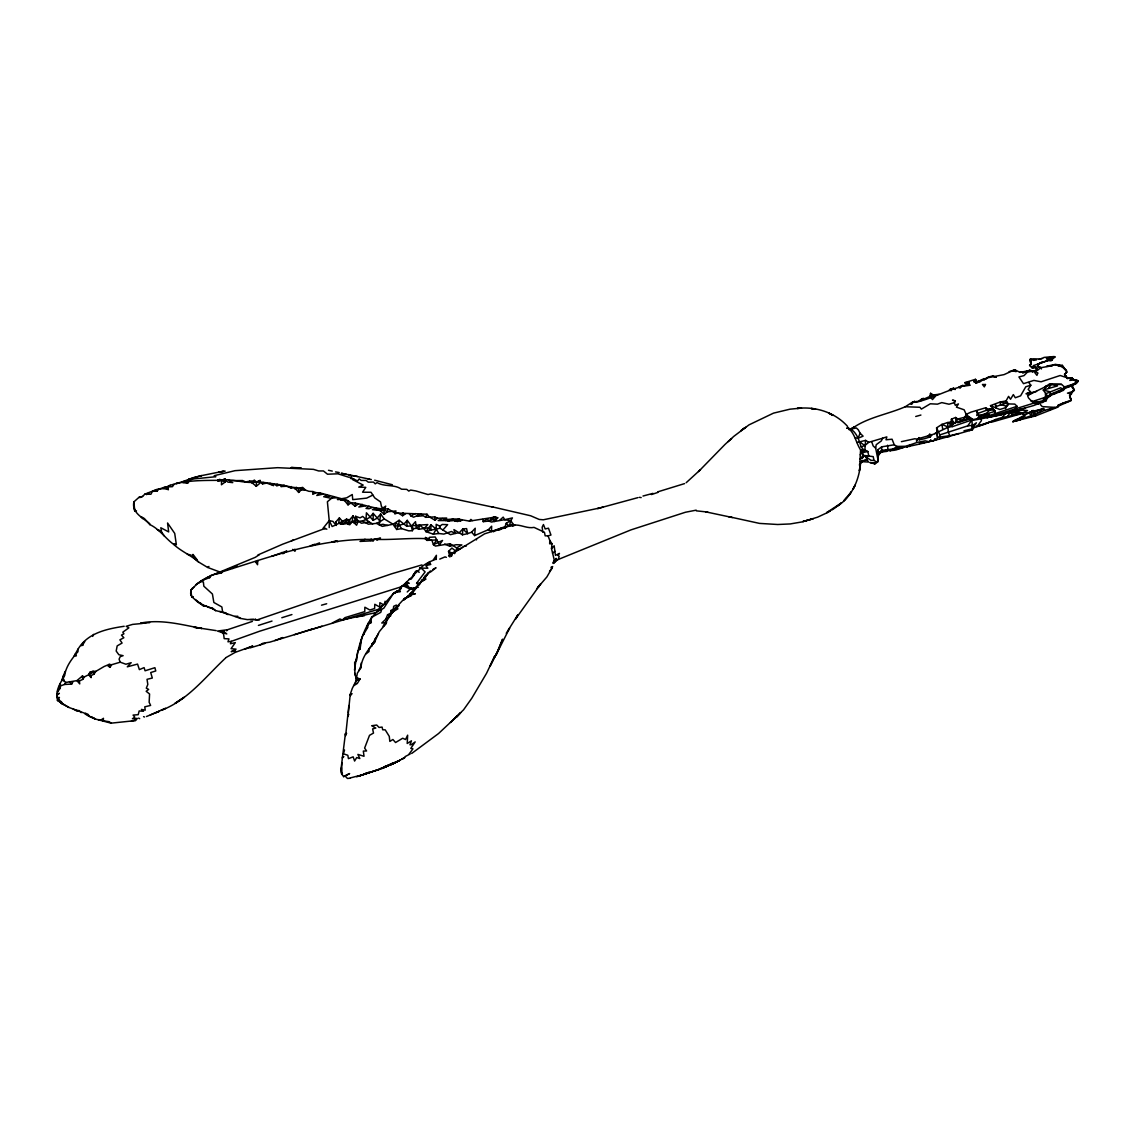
<?xml version="1.0" encoding="UTF-8"?>
<svg xmlns="http://www.w3.org/2000/svg" width="1135" height="1135" viewBox="0 0 1135 1135"><rect width="100%" height="100%" fill="white"/><g stroke="black" fill="none" stroke-linecap="round" stroke-linejoin="round"><path stroke-width="1.5" d="M482.687 519.433L483.24 521.646L488.901 521.064L491.455 522.043L494.505 521.462L497.74 517.801L494.449 517.191L469.464 521.121L462.101 519.816L460.654 520.851L458.54 520.185L448.212 521.05L445.53 520.554L446.679 518.028L437.542 518.241L434.932 520.199L429.285 516.865L427.001 514.226L394.796 512.963L388.042 508.835C375.359 509.771 363.853 503.926 351.481 502.677L348.019 504.862L348.019 500.734L345.139 499.542L337.421 499.485L346.757 497.797L352.261 494.519L352.744 499.627L366.662 498.123L372.876 495.073M1046.583 366.406L1052.344 365.725L1041.079 367.655L1037.489 370.194L1027.43 372.124L1024.011 375.614L1018.918 376.948L1023.5 383.673L1033.9 380.409L1041.107 381.786L1060.161 375.501L1067.184 377.756L1071.695 377.912L1074.859 380.58L1078.25 381.133L1076.278 383.105L1064.531 386.936L1063.396 390.355L1047.846 396.484L1043.249 390.043L1049.691 391.717L1050.641 395.746L1046.257 398.839L1046.044 400.825L1033.219 405.677L997.622 415.594L976.923 419.609L973.475 420.12L965.048 417.127L957.798 419.028L955.67 417.467L951.4 419.184L950.633 425.015L952.634 426.561L971.943 419.936L972.496 429.768C942.617 438.167 912.909 447.445 881.867 450.297L878.533 454.028L877.695 461.917L874.744 462.796L874.943 463.874L877.695 461.917L877.951 449.659L881.682 446.835L894.267 444.792L899.473 447.942L898.225 449.176C891.798 452.085 883.867 448.566 878.603 454.071L877.795 458.753L875.653 448.155L876.22 444.693L881.299 440.933L882.633 438.209L886.846 436.876L886.009 439.784L892.067 439.217L894.267 444.792M430.945 524.781L425.923 531.634L433.357 534.174L436.223 529.151L436.166 524.313L439.784 526.186L440.011 528.201L450.439 534.67L455.263 533.45L453.929 529.619L462.442 534.798L467.663 533.649L466.599 528.612L462.825 528.938L459.349 532.655L455.263 533.45L451.418 531.492L443.842 534.088L438.805 533.493L436.223 529.151L430.945 524.781L430.889 530.159L425.923 531.634L424.079 528.626L419.468 525.079L406.77 526.299L399.137 520.27L393.05 524.242L382.311 526.37L376.465 523.377L368.364 524.186L362.391 521.036L358.206 521.263L354.546 523.263L352.077 521.632L347.807 524.2L349.779 524.753L352.077 521.632L353.07 515.886L355.681 519.802L361.498 523.221L369.258 522.001L372.72 523.944M354.489 670.104C357.709 648 363.498 622.888 381.005 607.48L394.583 592.328L400.385 591.59L397.165 590.838L394.597 593.421L400.612 588.966L400.627 586.965L406.146 583.404L409.238 583.291L406.543 582.071L400.541 587.93L398.811 591.264L400.612 588.966L400.627 586.965M134.427 720.228L135.562 720.583L111.088 723.165L95.241 718.98L88.998 716.242L88.317 714.568L68.895 707.431L61.333 703.473L61.347 701.799C51.572 695.698 60.566 682.717 64.695 675.453C65.844 666.6 71.888 658.74 77.563 652.086L78.173 648.922C87.962 632.848 106.846 628.889 124.169 626.279M500.351 528.584L496.194 530.4L501.032 529.236L496.194 530.4L500.351 528.584L505.543 528.03L500.351 528.754L509.799 525.817L514.779 525.221L512.268 526.328M483.24 521.646L487.468 518.823L488.901 521.064L497.74 517.801L494.292 516.78L492.207 517.929L494.505 521.462L504.678 519.688L510.736 520.653L513.857 525.122C520.695 524.313 527.137 528.839 534.046 527.392L544.445 532.258L545.183 535.833L548.049 535.848L549.751 540.331L549.68 543.793L551.993 543.764L551.511 548.645L554.164 559.64L553.171 562.96L556.122 558.349L554.15 562.591L558.477 559.002L559.172 556.235L557.739 555.356L559.47 553.369L555.441 555.384L554.164 545.793L551.511 548.645M355.51 683.355L357.369 673.126L360.958 667.692C361.54 657.889 368.62 649.021 374.706 641.786L379.246 631.741L385.957 623.555L386.936 619.185L392.682 611.921L397.832 608.885L397.222 606.728L398.101 605.352L404.571 598.358L410.941 595.747L409.849 594.499L414.091 589.136L420.745 582.156L425.696 579.091L424.277 577.417L424.873 576.14L430.52 571.047L425.738 576.41M384.978 604.175L385.049 601.238M361.242 662.968L360.958 667.692M1078.25 381.133L1076.051 383.701L1068.12 387.205L1064.531 386.936C1060.218 392.114 1052.358 391.717 1047.846 396.484L1046.044 400.825L1045.392 393.859L1060.757 387.759L1063.396 390.355L1064.531 386.936L1061.466 384.368L1049.166 384.297L1045.094 386.695L1044.583 388.738M284.232 485.326L280.856 486.56L287.382 486.22L294.575 487.596L298.647 492.434L298.775 488.447L296.419 487.468L291.099 488.036L284.232 485.326L258.468 481.68C246.692 484.276 235.215 479.339 223.496 479.75L218.19 481.169L217.707 480.36C200.952 480.431 183.813 480.318 167.994 486.064L168.335 489.582L163.695 488.561L157.183 489.284L144.798 494.179L142.599 496.421L138.881 497.414L133.902 501.854C131.376 512.736 143.053 517.844 149.891 523.859L149.763 524.569C159.567 529.08 165.185 538.217 173.683 544.417C181.174 551.383 191.077 555.37 198.54 561.981L207.591 567.429L221.495 572.607M512.609 523.916L509.374 526.243L505.032 526.697L491.483 531.464L491.639 526.2L488.348 529.719L474.629 535.564L471.592 532.202L467.663 533.649L462.825 528.938L462.442 534.798M348.388 712.596L350.218 694.45L352.276 688.406L356.163 680.674L360.05 678.943L356.589 677.68M877.043 462.2L874.021 460.427L873.212 456.639L863.04 455.319L860.443 458.895L862.969 457.377L862.728 452.567C856.074 445.544 856.06 434.478 848.313 428.235L846.696 428.122C855.634 428.831 858.897 439.585 861.082 446.821L864.005 450.226L860.287 454.823L859.947 461.661L866.885 459.562L868.587 462.058L862.118 461.661L859.635 463.35M387.56 525.477L382.921 524.271L379.303 524.994L380.636 513.999L376.933 518.269L373.16 520.341L366.421 512.793L366.023 519.461L369.258 522.001M249.7 481.155L251.871 481.268L251.942 482.659L256.269 486.305L256.453 481.964L254.24 480.034L251.942 482.659L249.7 481.155L245.586 481.921L242.578 480.531L232.519 480.602M436.209 559.484L436.393 555.299L433.386 559.796M440.011 528.201L430.889 530.159L428.165 527.832L418.801 529.279L416.431 528.257L413.466 528.74L412.374 530.698L408.799 530.854L401.606 528.626L396.654 529.477L393.05 524.242L384.24 518.908L380.338 521.462L373.145 513.361L369.868 517.305L366.023 519.461L362.718 516.425L360.05 517.886L355.666 516.312L355.681 519.802L349.623 523.348L342.642 521.561L339.379 517.915L335.917 521.845L335.79 524.938L346.487 519.177L349.509 519.915L353.07 515.886M57.601 700.621L59.417 697.472L57.19 697.755L56.906 694.35L57.601 700.621L68.895 707.431M358.291 503.983L355.212 506.238L355.397 502.762M296.419 487.468L294.717 488.859L300.42 488.348L308.89 491.299L312.919 491.54L312.763 494.378L316.098 492.675L319.73 492.845L340.826 498.506L343.905 499.74L348.019 504.862M399.137 520.27L398.867 524.739L396.654 529.477M348.856 705.516L345.65 735.65L345.239 733.834L346.643 733.394L345.366 733.99L340.968 769.516L341.678 774.042L343.664 776.638L349.509 773.602L343.664 776.638M860.287 454.823L860.585 449.928L864.005 450.226M387.56 614.83L390.468 616.277L390.993 610.502L396.243 607.566L396.399 605.068L393.646 606.289L393.192 611.708L387.56 614.83L385.772 619.213L381.771 623.016L386.624 622.661M191.02 591.973L191.772 597.01L193.319 596.967C189.318 596.967 190.112 588.483 193.716 587.306C200.086 580.226 209.337 575.956 218.275 572.82L217.296 573.076L255.304 557.328L259.135 554.802L258.042 554.901L282.643 544.204L325.49 528.257M256.269 486.305L259.489 483.595L259.631 482.247L262.639 483.851L266.768 483.127L273.407 485.525L273.521 483.936L276.855 485.695L280.288 485M934.914 440.181L934.985 439.004L936.418 439.671L937.524 437.358L936.588 427.852L941.894 424.391L947.626 422.56L953.074 421.539L950.548 424.263L947.626 422.56L948.335 432.336L949.811 435.712L958.961 433.499M406.77 526.299L407.238 520.341L413.466 528.74M474.629 535.564L475.224 528.229L471.592 532.202M378.409 633.571L374.89 639.544L374.706 641.786L369.003 649.007L369.031 651.504L366.123 653.803M60.226 688.307L60.51 684.944L57.502 691.868L60.226 688.307L59.772 683.781M111.088 723.165L109.173 721.69L103.228 720.824L103.455 718.313L101.185 719.845L98.234 719.647M370.961 618.944L371.315 622.491L368.308 624.222L367.541 627.627L362.264 636.749L360.405 643.531M414.02 573.927L412.629 576.126L415.637 571.501L418.772 570.323C422.248 564.748 430.023 561.555 436.152 559.087M444.537 544.091L449.758 546.219L450.042 543.708L435.429 546.077L433.414 544.658L431.953 540.43L425.568 537.508L425.029 538.614C408.302 537.919 391.093 540.118 374.266 539.309L373.699 539.48C324.922 538.089 278.302 554.022 232.859 568.422L210.259 575.743M916.044 402.258L914.384 401.464L916.044 402.258C931.651 398.64 945.455 390.837 960.834 386.794L958.834 387.333L960.139 388.142L960.834 386.794M339.379 517.915L338.741 523.221L341.252 524.242L349.623 523.348L349.509 519.915L349.154 522.753L346.487 519.177L345.948 522.88L341.252 524.242L342.642 521.561M354.844 673.325L356.745 679.794L354.943 674.119L354.673 662.315L356.56 660.088L357.865 651.05L360.065 648.993L361.427 639.615M368.237 624.704L371.783 616.674M291.099 488.036L291.312 486.56M376.536 508.026L372.436 509.672L379.856 510.424L382.268 508.622L387.248 511.814L396.002 510.934L394.909 513.971L397.803 512.765L402.627 515.73L403.053 512.765M863.04 455.319L865.92 456.894L868.729 455.844L867.849 451.517L862.728 452.567L864.856 449.957L865.579 440.38L868.828 442.281L882.633 438.209M1023.018 416.744L1012.746 421.638L1035.588 415.921L1057.65 407.224L1058.458 405.99L1071.199 400.598L1070.021 396.172L1071.88 391.83L1074.277 389.958L1072.305 386.283L1071.781 386.922L1074.419 390.355L1071.88 391.83M476.43 539.905L476.601 538.813L484.617 533.819L496.293 530.13L493.314 531.804M418.801 529.279L419.468 525.079L427.81 524.569L424.079 528.626M860.514 463.733C859.025 480.516 851.661 497.116 837.034 506.394L841.191 503.032L826.748 512.58L830.55 510.594L828.309 512.197L817.583 517.177L802.09 521.916L790.187 523.944L777.674 524.498L759.556 523.405L728.84 516.695L732.345 517.574M374.522 613.723L377.643 611.467L377.856 610.162M995.892 420.432L995.877 419.34L991.352 422.234L1016.549 415.07L1016.903 411.565L1022.522 412.913L1024.607 416.219L1022.522 412.913L1027.501 410.572L1020.89 409.948L1016.903 411.565L1010.859 411.962L1007.142 416.729C996.119 417.41 987.266 424.916 976.412 426.419L991.564 421.44L972.865 428.179L976.412 422.787L972.652 425.355L967.772 425.852L939.823 434.904L939.51 438.876M1052.273 358.859L1054.628 356.731L1051.436 360.49L1052.344 358.518L1054.784 357.142L1054.302 356.532L1043.987 357.411C1039.774 361.597 1026.026 354.758 1031.289 364.193L1029.615 365.413L1032.197 367.868L1038.028 366.832L1041.079 367.655L1041.433 368.96M420.092 583.503L424.277 577.417M451.517 556.377L452.113 553.071L458.824 549.283L450.042 543.708M1070.021 396.172L1069.567 395.604L1070.858 399.477L1069.567 395.604L1074.277 389.958M276.855 485.695L277.153 484.106M968.042 418.474L967.843 419.482L957.543 422.646L968.042 418.474L968.921 416.744L966.169 414.346L964.14 409.792L956.422 407.139L958.437 403.918L955.301 405.28L954.28 402.641L955.301 400.825L952.478 400.13L955.329 401.066L954.28 402.641L949.03 404.216L941.795 402.599L937.425 404.159L930.331 403.79L921.379 409.111L919.946 407.266L905.276 406.741C887.84 414.346 867.395 417.368 852.144 428.477L853.336 428.165M191.049 589.633L191.063 595.038M429.853 561.555L429.399 563.584L428.817 562.492L426.774 565.06M881.682 446.835L881.526 451.801L878.334 455.206M424.901 577.304L424.533 578.893L428.377 572.551M1033.517 366.165L1032.197 367.868L1033.559 365.569L1037.787 369.244L1032.637 371.783L1029.743 370.563L1019.925 372.337L1014.775 369.726L1004.035 374.621L988.656 377.6M1047.052 366.165L1055.309 364.392L1062.36 365.371L1062.36 367.116L1066.432 370.521L1066.829 372.152L1064.602 374.437L1067.269 378.508L1071.695 377.912L1076.704 381.857L1072.277 384.864M930.388 441.331L930.657 440.181L932.8 441.075M226.007 657.562L235.2 652.37L235.555 650.894L231.2 651.646L236.052 649.149L231.058 648.681L235.314 642.623L230.405 643.758L231.285 641.36L259.433 631.287L401.62 586.696M510.736 520.653L509.374 526.243L506.281 523.207L510.736 520.653L512.424 517.915L504.678 519.688L503.188 517.12L499.698 520.284M81.181 712.666L79.095 710.538L76.159 710.553L73.165 709.034M909.617 446.552L910.029 444.906L917.137 442.423L925.209 440.848L929.281 441.728L930.657 440.181M393.618 593.108L383.829 608.176L377.643 611.467M919.322 400.57L923.138 398.342L925.89 399.165L923.578 398.683L921.053 399.477L920.669 400.995L912.696 401.989L905.276 406.741M388.042 508.835L387.248 511.814L384.197 514.311L379.856 510.424L379.473 508.863L376.437 509.658M404.571 598.358L403.847 599.847L413.452 591.718L416.815 587.235L418.418 587.192M65.078 671.48L61.914 679.865L65.986 682.419L76.925 680.631L82.344 676.034L84.416 676.886L91.878 673.112L93.013 671.267L95.865 671.352L104.079 666.529L109.187 664.372L111.57 664.741L120.225 662.187L125.914 664.23L131.178 662.698L127.29 666.827L137.562 664.088L139.378 669.622L144.102 667.621L145.067 670.785L154.899 667.692L155.765 670.955L150.714 672.544L152.317 678.035L147.025 679.326L147.82 684.433L146.302 688.207L148.671 689.399L146.174 691.3L149.579 693.982L149.139 702.281L150.629 705.417L144.769 706.835L145.223 710.169L141.435 709.432L143.478 711.262L139.179 710.95L138.2 714.695L133.093 715.093L134.767 717.121L132.412 718.753L137.221 718.398L136.285 719.789L131.305 721.236M75.123 654.143L76.414 655.803L74.002 656.243L78.173 648.922M371.769 646.297L372.479 643.417L371.996 644.354L374.706 641.786L371.996 644.354M458.54 520.185L458.88 519.064L462.101 519.816M454.653 553.653L457.05 547.666L461.874 544.913L456.1 544.715L449.758 546.219M381.53 609.949L380.778 612.318L371.854 617.213M355.681 519.802L354.546 523.263L356.589 525.221L358.206 521.263L355.666 516.312M357.468 776.085L350.289 777.929M496.421 654.228L494.08 657.803L497.357 652.157L490.107 666.075M859.323 464.967L862.586 460.342L860.131 463.818M505.032 526.697L506.281 523.207M384.197 514.311L384.041 510.424L385.73 506.111L382.268 508.622M221.992 571.657L221.552 572.834L215.366 574.267M951.4 419.184L953.074 421.539L951.47 423.497L962.707 420.319L965.048 417.127L968.921 416.744L973.234 419.609L977.207 418.659L980.229 415.793L995.239 411.267L990.486 405.635L1000.247 402.003L1006.064 400.925L1008.405 403.932L1006.575 406.273M1042.327 361.795L1037.674 364.349L1052.344 358.518L1051.705 360.391L1047.733 360.66L1033.559 365.569M1047.733 360.66L1046.3 357.922L1054.784 357.142M1076.278 383.105L1063.708 389.149M358.901 670.629L361.001 665.734M855.152 437.869L858.103 438.252L860.089 433.201L858.259 429.768L856.343 427.952L850.952 429.129L848.313 428.235M965.048 417.127L966.169 414.346L971.063 412.104L985.691 407.777L988.855 409.551L993.011 409.295L995.097 412.615M393.987 610.871L391.986 612.801L397.222 606.728M985.322 384.581L984.357 386.907L982.47 384.495L985.606 384.495M373.699 539.48L373.174 540.771L360.008 541.423L365.115 539.267M383.247 625.896L388.837 617.355M403.734 585.036L411.14 588.157L407.21 591.973M1057.65 407.224L1058.345 404.996L1071.142 400.102L1070.773 398.726L1071.142 400.102M262.639 483.851L263.263 482.432M370.507 540.515L371.117 539.097L373.174 540.771L374.266 539.309L380.523 538.075L376.891 540.161M497.329 652.256L502.606 639.175L496.293 654.427L509.587 628.166L508.281 630.422M409.21 513.673L410.842 515.914L413.622 517.205L420.943 514.098L425.625 517.333L427.001 514.226M982.101 380.324L974.327 382.098L975.916 379.927L973.716 380.92L976.27 383.261L989.082 376.834L992.472 376.04L996.232 377.246L992.472 376.04M347.636 716.809L348.786 714.284L347.778 714.795M551.695 568.621L552.646 566.549L551.028 567.287L551.695 568.621L549.496 571.359M257.673 560.534L257.56 564.733L255.361 561.555L256.978 562.052L257.886 560.591M1005.738 408.699L1005.624 405.99L1000.432 404.401L1000.247 402.003L1008.405 403.932L1014.789 404.088L1017.045 406.302L986.953 416.361L987.095 417.609L1033.531 403.237L1034.694 400.754L1047.846 396.484L1046.257 398.839M90.02 672.317L88.757 674.899L91.126 677.623L90.814 675.722L88.757 674.899L89.892 672.161L93.013 671.267L93.95 674.176L90.814 675.722M976.724 415.481L977.916 413.424L989.578 409.153M551.894 568.28L546.857 576.977L536.628 588.81M373.245 642.793L375.359 638.622M298.647 492.434L302.25 488.901M931.892 434.776L930.388 436.819L924.954 438.592L919.563 439.77L917.364 439.231L916.413 441.089L918.924 437.656L920.613 438.025L928.317 435.783L929.593 434.308L931.892 434.776L937.297 432.747M418.162 514.339L417.127 516.34L422.334 515.829M1007.142 416.729L1011.952 415.523L1013.683 412.175L1016.378 413.566L1029.232 412.572L1033.347 410.459L1019.854 417.765M415.297 573.303L417.169 571.217L419.241 572.281M515.503 619.313L517.787 614.929L506.253 633.316M195.589 584.865L202.754 580.084L209.705 577.658L210.755 575.7M414.232 575.218L415.637 571.501L417.127 570.919L415.495 572.849M1017.045 406.302L1015.541 409.068L1005.383 413.693L987.095 417.609M419.964 583.404L421.936 579.801M61.106 685.696L64.468 684.462L71.675 684.093L72.966 681.78M554.15 562.591L554.76 561.527L553.213 563.485L556.76 559.796M110.109 667.281L109.187 664.372L108.123 666.117L110.109 667.281L111.57 664.741M932.856 395.774L930.501 393.448L932.005 396.044L930.941 397.576L932.488 399.577L935.268 396.399L932.856 395.774L933.311 394.98L939.056 394.256M251.942 482.659L252.594 481.538L256.453 481.964L260.241 480.332L258.468 481.68M417.623 585.802L416.318 588.058L416.815 587.235L410.629 589.349L402.982 585.703L408.174 586.213L406.146 583.404L406.543 582.071L414.161 575.019L411.154 579.12L409.253 579.034M387.929 618.816L392.682 611.921L391.986 612.801M919.407 443.856L919.988 442.863L924.699 442.565M912.937 402.301L911.731 404.315L910.781 403.961L914.384 401.464M515.943 618.476L540.643 583.972L537.962 587.476L538.884 586.568M360.05 678.943L357.312 683.469L353.779 685.653M400.541 587.93L401.52 586.313M974.327 382.098L975.447 379.317L964.778 382.679L968.935 382.424L968.027 383.885L963.189 386.24L962.608 385.489L960.366 386.198M489.994 666.188L494.576 656.512L486.532 673.31L471.805 698.224L463.562 709.815L450.453 722.484L456.171 717.164M1028.707 382.495L1030.821 385.205L1028.168 389.418L1030.537 391.788L1026.012 393.802L1036.553 391.447M1057.593 406.727L1044.626 410.317L1043.803 408.373L1042.058 409.082L1039.93 412.36L1035.503 414.318L1013.144 421.709M226.745 630.805L227.44 629.755L252.381 621.398M849.079 495.229L851.293 491.852L843.787 500.861L846.88 497.47M63.063 676.446L64.184 674.729L63.106 678.304L64.383 680.603M1008.405 403.932L1005.411 407.735L999.793 409.508L990.486 405.635M79.322 681L79.748 683.908L76.925 680.631L79.322 681L82.742 679.383L84.416 676.886M1032.055 392.852L1027.615 395.448L1028.438 397.86L1033.531 403.237L1042.753 400.712L1045.307 396.895M93.95 674.176L95.865 671.352M1047.846 396.484L1046.215 398.882L1042.753 400.712M174.038 484.375L172.421 486.688L165.057 486.972L158.574 489.313L157.212 491.072L152.43 491.398L150.898 494.25L144.798 494.179M380.012 608.204L381.672 605.849M967.772 425.852L971.943 419.936M333.562 496.633L327.391 501.727L329.221 520.653L323.12 528.215L326.852 529.18M92.687 636.394L93.609 634.366M420.291 583.362L418.758 585.348L416.602 583.248L425.114 571.927L421.979 568.819L419.936 568.011L419.652 568.947L419.652 568.096L427.838 568.209L425.838 565.641L430.832 564.407L428.817 562.492M977.121 426.462L981.406 420.659L980.995 415.183L986.216 413.353L991.238 408.742M64.468 684.462L65.986 682.419M1036.482 359.866L1033.715 360.363L1030.438 359.114L1031.289 364.193M1038.284 366.491L1037.745 363.995L1038.284 366.491L1041.079 367.655M1012.746 421.638L1023.33 416.715M1048.47 388.213L1051.379 384.339L1057.522 385.9L1043.249 390.043M933.637 440.806L934.985 439.004M1071.695 377.912L1069.794 380.424L1074.774 379.828L1077.895 380.679L1074.774 379.828M182.99 482.786L187.814 482.971L189.176 481.212M222.573 571.515L221.552 572.834L219.722 572.281M379.147 609.835L381.005 607.48M951.442 423.256L956.777 422.248L955.67 417.467L957.372 421.823L952.066 424.263L951.47 423.497L953.074 421.539M88.998 716.242L85.778 713.291L85.026 713.958L87.622 715.405L88.317 714.568M469.464 521.121L470.897 519.404L472.217 520.624M881.867 450.297L878.603 454.071L877.951 449.659M1045.378 387.829L1046.967 385.999L1045.094 386.695M407.238 520.341L404.046 523.973L394.597 526.413L395.76 523.249L398.867 524.739L401.606 528.626M383.389 626.477L385.957 623.555L385.29 623.072M442.778 530.13L447.63 524.654L442.239 524.469L439.784 526.186M849.079 429.711L854.598 426.76L852.144 428.477M1032.169 367.612L1035.475 367.371L1032.169 367.612L1029.587 365.158L1031.233 363.697L1030.169 359.199M147.366 493.682L146.514 494.619L149.04 492.76M1027.615 395.448L1046.967 385.999M409.565 595.492L412.927 591.803M60.51 684.944L58.935 686.647L59.105 687.98M1062.544 388.865L1059.522 392.128L1059.452 390.511L1055.309 393.448L1050.641 394.029M225.61 658.002C205.364 676.871 187.942 700.338 161.099 710.382L165.497 708.353L150.246 714.965M390.327 614.943L391.547 613.638M175.514 544.289L174.648 545.197L174.109 543.878L176.365 544.743L174.719 533.407L167.569 522.994L168.661 531.904L160.829 527.775L161.624 532.202L164.405 536.089M1006.248 412.36L1001.24 418.758M419.468 525.079L416.431 528.257L415.495 521.674L411.338 526.314L412.374 530.698M457.433 715.816L438.536 733.55L411.665 753.484M219.197 479.807L221.623 480.445L217.707 480.36L219.693 479.31L225.141 482.034L221.439 484.773L221.623 480.445L225.283 478.658L223.496 479.75L225.141 482.034L224.829 480.119L227.993 482.12L232.746 482.616L228.433 480.048M449.9 557.015L448.509 551.397L451.914 548.035L455.915 551.298M686.178 482.716L700.465 469.663L698.522 471.564L724.995 444.452L733.778 436.379L749.001 424.873L773.488 413.14L789.96 409.182L801.523 408.103L797.252 408.416C815.668 406.259 835.119 412.416 847.618 426.462M193.716 587.306L191.162 589.774L192.226 588.923M488.901 521.064L492.207 517.929M409.494 595.279L406.117 597.819L409.849 594.499L415.353 593.761L410.459 595.109L403.847 599.847M375.387 612.73L342.543 619.866M476.601 538.813L448.609 555.994L451.787 555.114M1006.546 406.032L1008.192 404.528L1006.064 400.925L1008.589 396.356L1010.519 399.265L1013.328 394.597L1015.3 397.761L1020.606 395.831L1025.77 386.794L1030.821 385.205M319.73 492.845L316.793 495.498L323.021 494.136M195.433 477.168L201.505 475.579L188.623 479.268L191.418 479.069M1067.269 378.508L1064.573 374.181L1066.829 372.152L1062.36 365.371M430.747 571.884L436.01 567.741L432.747 569.586M730.827 439.273L731.578 438.607L728.06 441.699M163.695 488.561L165.653 486.872L168.335 489.582M972.865 428.179L973.716 427.455M950.406 389.135L949.158 390.185L951.4 390.624L950.406 389.135L953.499 388.17L955.046 389.475L953.499 388.17M342.245 757.981L343.82 756.662L342.415 757.102M445.53 520.554L438.195 520.568L442.352 518.567L445.317 519.66L453.035 518.993L454.61 520.738L457.519 521.533L461.817 519.901M861.082 446.821L864.827 445.573L868.828 442.281M934.672 433.641L948.335 427.129L952.634 426.561M362.221 504.323L358.83 507.047L365.541 505.869M57.09 695.046L59.332 693.272L56.821 694.492M552.504 553.128L554.887 551.255M743.127 429.016L740.871 430.747L745.638 427.327L743.127 429.016L744.532 428.065M984.144 378.579L978.711 381.218L980.072 381.871M906.964 447.19L910.029 444.906L905.319 446.268L897.189 446.438L890.181 450.95M84.77 641.587L81.167 645.631L83.096 645.219L82.798 643.063L84.387 642.594M369.088 506.139L366.037 508.423L368.918 508.764L372.01 507.615M207.591 567.429L208.925 566.45M396.243 607.566L399.194 605.508M244.749 649.362L252.736 646.014L235.2 652.37M831.998 509.941L836.566 506.863M168.023 486.816L170.293 485.298M402.627 515.73L405.621 513.786M439.77 559.101L445.048 556.888L446.339 557.356M360.32 616.248L362.405 614.929M326.71 494.817L323.702 496.719L330.611 498.18L336.74 497.768M385.772 619.213L389.291 617.014M410.019 593.804L412.303 592.413M860.245 459.022L862.969 457.377M333.832 542.275L336.471 540.742L337.762 541.721M259.787 645.091L263.008 643.233L269.733 642.155L380.466 608.672M449.616 554.504L452.113 553.071L448.509 551.397M989.082 376.834L983.79 379.87L987.436 378.168M969.29 430.591L972.298 428.86L972.652 425.355L972.496 429.768L972.298 428.86L963.984 430.775M198.043 583.362L208.443 576.935L209.705 577.658M404.585 757.726L394.129 763.273L380.324 768.693L391.518 764.323M139.875 497.584L142.599 496.421M312.409 545.524L319.588 542.856M421.667 581.276L425.696 579.091M403.62 758.194L401.676 759.244L404.784 757.627M291.44 540.87L293.752 539.636M411.891 588.682L410.629 589.349L415.055 588.242L411.14 588.157M332.371 622.931L339.89 618.972L342.33 619.994L344.983 617.639L364.761 611.609L364.86 607.211L369.826 610.02L374.593 608.516L374.805 604.274L379.771 607.083L379.87 602.685L383.673 604.898M924.826 398.655L933.311 394.98L935.268 396.399M462.512 547.226L458.568 549.78M410.842 515.914L415.424 513.559M376.465 523.377L380.338 521.462M279.565 639.062L282.728 637.558L274.798 640.551M382.977 768.211L392.894 763.103L382.977 768.211L358.93 776.07M347.807 524.2L349.623 523.348M1022.734 373.089L1029.715 370.308L1026.253 371.471L1027.43 372.124M493.299 507.231L430.605 493.952L428.008 494.534L415.736 490.93L410.657 490.05L408.784 491.072L406.784 489.369L401.52 489.199C394.512 484.077 384.637 487.057 377.075 482.602L375.231 483.865L373.514 482.077L368.279 482.162L366.08 480.431L361.143 480.431L359.256 478.871L357.525 480.97L353.751 479.041L352.574 479.566L363.157 485.071L358.759 487.099L365.796 487.355L362.562 492.207L371.046 492.278L374.72 497.882L380.509 501.897L381.573 507.075L384.935 508.239M862.118 461.661L866.885 459.562L865.92 456.894L870.985 460.328L874.021 460.427M1010.859 411.962L1011.952 415.523L1016.378 413.566M1046.569 386.453L1051.379 384.339M390.568 764.82L399.931 760.28L383.673 767.061L395.377 762.72L385.559 766.905L386.723 766.466M362.391 521.036L366.023 519.461M1020.89 409.948L1025.586 407.905M1014.803 420.248L1019.5 418.205M448.212 521.05L453.035 518.993L458.88 519.064L460.654 520.851M406.117 597.819L410.941 595.747M1017.187 409.309L1005.383 413.693L1020.691 409.111M858.103 438.252L863.097 436.152L860.089 433.201M1071.029 385.389L1063.906 388.014M146.486 716.511L159.411 711.262L155.154 712.979M226.674 569.869L237.045 565.996L233.583 567.159L232.859 568.422L231.327 568.039M281.764 552.518L282.885 553.738L286.843 551.014L271.506 556.363M454.61 520.738L458.88 519.064M309.5 630.109L321.971 626.194M684.561 483.609L657.761 491.852M954.336 422.944L956.748 422.007L956.01 420.815M258.425 625.413L272.003 621.072M1042.058 409.082L1031.672 412.388L1030.722 411.821L1042.058 409.082L1044.626 410.317L1039.93 412.36L1034.68 411.523L1035.588 415.921L1030.779 415.424L1029.232 412.572M970.822 418.375L962.707 420.319L957.798 419.028M557.555 559.754L630.975 529.875L685.427 512.254L696.195 510.154M1011.952 415.523L1022.522 412.913L1024.607 416.219M978.384 416.119L980.995 415.183M294.49 634.635L312.678 628.861M257.163 619.894L391.66 573.799L421.993 564.904M874.744 462.796L876.802 462.073M363.384 774.269L368.875 772.353L364.434 773.886M310.21 545.836L314.594 544.303M1039.249 359.369L1042.171 358.362M344.529 750.008L343.479 753.824L347.835 755.286L348.417 758.648L353.155 756.846L354.602 761.046L356.716 757.556L359.823 758.535L357.908 754.42L364.023 756.279L363.328 751.072L366.605 750.973L364.619 748.093L369.513 735.338L373.5 733.068L372.62 728.911L375.813 728.06L371.67 725.747L376.721 725.024L379.033 727.45L382.098 727.081L382.708 729.791L385.219 729.848L389.262 736.36L389.844 741.41L392.909 739.509L395.562 742.531L402.698 738.232L405.535 739.523L407.649 735.168L407.21 743.468L411.452 740.829L409.948 744.815L411.281 744.688L415.197 741.893L410.799 748.391L412.941 748.816L409.04 754.151L410.061 754.037L404.883 756.733M326.568 497.045L329.874 495.952M651.405 494.562L657.931 492.406M194.539 477.282L181.628 482.034L194.142 478.885L215.863 476.714L214.217 475.678L235.002 470.67L277.635 467.677L313.444 469.351L318.665 470.954L323.432 470.94L327.504 474.217L337.932 473.806L348.629 477.197L351.992 476.998L350.46 478.431L353.751 479.041M958.834 387.333L964.168 385.659L962.608 385.489M1011.966 370.62L1016.109 371.642L1014.803 369.982L1009.086 371.642M281.806 617.738L291.922 614.56M875.653 448.155L873.156 445.913L871.68 441.685M264.838 643.502L249.927 647.929M1071.979 391.731L1067.482 393.136L1071.582 393.916M200.526 475.835L222.999 471.309M898.225 449.176L903.432 447.601M357.936 776.283L379.36 769.26L356.674 776.794M359.781 775.531L361.427 775.049M331.775 542.104L336.471 540.742M298.775 488.447L302.634 487.355L305.414 489.994L301.782 489.823L300.42 488.348M602.827 507.132L597.663 508.565L637.941 497.627M915.732 416.488L920.911 415.041M652.98 493.356L642.992 496.038M548.049 535.848L550.957 535.039L548.475 528.201L545.183 528.953L543.452 524.554L542.161 527.179L542.8 532.216M321.517 605.182L326.681 603.749M856.897 442.522L865.579 440.38M968.935 382.424L969.801 385.29L963.189 386.24M1015.882 420.957L1020.408 419.794M1047.988 358.277L1054.628 356.731M356.787 616.858L364.448 615.695M1016.549 415.07L1022.408 413.608M1067.95 401.818L1062.956 403.053L1058.458 405.99L1058.345 404.996M178.947 482.716L183.203 481.694L187.814 482.971M977.207 418.659L986.953 416.361L989.465 417.098M1006.49 402.982L995.849 406.585L995.409 404.528L996.303 408.345M936.716 431.995L937.524 437.358L949.811 435.712M998.105 415.353L1002.148 414.445M222.8 630.762L226.773 633.926L217.395 631.046L227.44 629.755M599.408 508.069L543.324 519.787L539.196 519.447L530.669 515.772L491.824 506.749M860.259 461.888L862.969 461.321M138.881 497.414L140.981 496.988M952.563 423.071L954.28 423.298L952.066 424.263M176.294 483.538L177.826 483.255L175.897 483.482M901.403 441.657L914.867 438.748L917.364 439.231M225.184 471.11L218.856 472.146L224.006 471.309M1052.372 365.13L1055.337 364.647L1063.779 367.385M192.17 597.067L197.816 602.117C203.208 606.175 210.273 606.445 215.536 610.602C224.162 612.418 232.278 615.652 240.606 618.433L247.359 619.625L253.63 619.185M298.76 468.216L301.186 467.875L291.326 467.492L296.916 468.031L291.312 467.804L294.249 467.96M141.407 622.931C161.78 619.157 182.011 624.761 201.888 628.492L194.326 627.3L216.118 630.606M231.285 641.36L227.951 641.814L228.958 638.891L224.177 638.636L223.609 634.139L221.112 631.613L224.177 631.259M425.625 517.333L434.748 516.907L437.542 518.241M57.247 700.167L58.566 700.011M993.011 409.295L986.244 409.976L985.691 407.777M433.357 534.174L438.805 533.493M466.144 546.205L464.031 546.219M1061.466 384.368L1049.166 384.297M1019.925 372.337L1025.884 371.656M146.16 622.689L140.74 623.115L149.664 622.675M951.47 423.497L954.28 423.298M371.315 622.491L368.506 622.704L366.832 626.719L367.541 627.627M944.604 436.89L949.612 436.549M989.408 414.502L985.364 414.743L985.379 415.85L980.229 415.793L977.448 414.005L976.54 410.842L977.916 413.424M234.917 616.376L237.811 616.248M416.602 583.248L419.851 583.106M932.005 396.044L929.664 396.129L930.785 393.348M914.342 401.847L915.392 401.818M136.47 510.849L134.724 510.878L133.902 501.854M250.381 619.682L259.504 619.965M379.856 510.424L384.041 510.424M1030.665 400.726L1042.654 402.528M142.4 623.456L132.625 624.392L126.184 626.293L128.879 627.825L122.821 632.167L123.928 633.812L121.459 635.118L123.857 637.742L119.913 639.828L122.083 643.048L117.175 645.886L116.181 651.064L118.891 654.753L123.119 655.675L120.225 656.654L119.076 659.18L120.225 662.187M384.68 623.456L385.957 623.555M513.857 525.122L514.779 525.221M813.483 408.784L811.057 408.515L815.497 409.026M950.548 424.263L952.903 424.561L950.633 425.015L948.335 427.129L941.894 424.391L942.774 429.399M696.294 510.835L707.772 512.069L705.743 511.857L730.699 517.149M639.331 497.329L641.176 497.584M1054.571 407.351L1042.285 406.628L1040.227 404.415M349.793 474.941L369.286 479.126M157.311 529.634L161.624 532.202M187.36 554.306L190.339 554.816M353.467 475.764L357.539 476.459M335.534 471.919L339.209 472.557M1033.531 403.237L1038.27 404.088M200.682 581.446L203.364 581.943L203.846 586.213L212.415 594.016L213.848 602.472L221.864 606.955L222.616 611.992L228.078 614.631M219.722 611.439L222.616 611.992M329.221 520.653L332.924 521.362L335.79 524.938L332.158 526.512L329.221 520.653L329.235 527.591M346.359 474.288L341.294 473.267L350.644 475.239L348.19 474.543M1047.96 360.079L1050.868 360.66M1032.822 370.946L1029.715 370.308L1032.637 371.783L1037.489 370.194L1035.375 367.47M328.497 470.301L332.285 471.096M367.712 478.743L371.301 479.523M76.159 710.553L78.939 711.163M1058.841 365.342L1062.559 366.264M374.635 480.204L392.384 484.758M340.727 500.138L348.019 500.734L355.212 506.238M207.336 606.955L213.394 608.814M195.773 559.371L197.107 559.782L192.978 554.405L193.603 557.54L198.54 561.981M312.919 491.54L316.098 492.675M251.871 481.268L252.594 481.538M879.242 452.283L886.875 451.375L885.655 450.581L887.854 449.205L887.613 445.232M350.332 778.213L347.438 778.468L345.423 776.354M87.622 715.405L95.241 718.98M143.563 716.625L144.528 717.008M224.602 612.474L226.149 613.113M1058.7 365.796L1055.337 364.647M155.126 490.178L157.212 491.072M238.818 617.312L240.606 618.433M101.185 719.845L103.228 720.824M140.74 516.595L144.386 518.539L149.763 524.569M928.317 435.783L930.388 436.819L929.593 434.308M138.598 718.115L139.676 718.654M1035.503 414.318L1031.672 412.388L1031.062 417.084M864.856 449.957L867.849 451.517M930.501 393.448L933.311 394.98M91.992 717.121L95.127 718.824M488.348 529.719L491.483 531.464M390.993 610.502L393.192 611.708M270.002 483.24L273.407 485.525M995.239 411.267L993.068 409.792L988.855 409.551M1073.682 379.757L1071.312 378.097L1067.184 377.756L1064.573 374.181M859.819 441.969L864.827 445.573M195.376 599.521L203.633 606.062L205.932 605.863L203.633 606.062L200.555 603.111M212.515 608.147L215.536 610.602M969.801 385.29L965.005 382.977M931.792 394.427L930.813 393.604L930.955 394.682M292.702 549.368L294.972 551.298L294.83 549.198M425.029 538.614L426.987 540.388L436.833 539.934L439.387 544.885L442.536 540.459L433.414 544.658L436.833 539.934L435.187 536.969L429.612 537.281L426.987 540.388L425.568 537.508M1063.992 368.293L1066.432 370.521M973.716 380.92L976.27 383.261M158.701 529.875L159.68 530.825M977.448 414.005L979.392 416.034M255.247 618.944L256.255 620.008M69.505 681.596L71.675 684.093M968.921 416.744L971.234 419.482L973.234 419.609M976.1 380.58L975.447 379.317M359.355 648.085L360.065 648.993M355.979 659.336L356.56 660.088M341.507 767.558L341.678 774.042L342.401 773.63L341.422 772.68M59.8 701.515L61.333 703.473M380.636 513.999L384.24 518.908M191.829 555.072L193.603 557.54M549.751 540.331L551.993 543.764M939.823 434.904L936.588 427.852M1072.305 386.283L1073.625 388.879M61.347 701.799L62.482 704.04M397.165 590.838L397.647 591.832M301.385 488.915L301.782 489.823M363.824 633.429L364.122 634.266M142.102 517.432L142.528 518.596M918.924 437.656L919.563 439.77M341.451 772.041L341.905 762.592M335.917 521.845L336.343 525.448M82.344 676.034L82.742 679.383M1049.875 408.742L1049.988 409.749M1033.63 359.611L1033.715 360.363M77.478 651.164L77.563 652.086M56.906 694.35L57.19 697.755M1030.438 359.114L1030.623 361.327M134.611 510.736L133.902 504.451M434.748 516.907L434.932 520.199M386.936 619.185L386.992 620.547M373.145 513.361L373.16 520.341M859.947 466.84L859.394 470.684L859.947 466.84M1037.731 373.032L1036.95 375.373L1034.709 372.507L1036.624 372.067L1037.731 373.032M855.024 485.369L853.194 488.802L855.024 485.369M460.526 712.808L456.738 716.88L460.526 712.808M219.594 479.878L218.19 481.169L218.076 480.162L219.594 479.878M183.941 697.429L175.116 703.303L183.941 697.429M351.793 693.769L350.445 695.599L350.218 694.45L351.793 693.769M398.896 760.876L393.235 763.415L398.896 760.876M812.93 518.837L802.956 521.518L812.93 518.837M872.56 462.81L869.878 462.527L874.943 463.874L872.56 462.81M832.976 415.396L829.231 413.367L832.976 415.396"/></g></svg>
